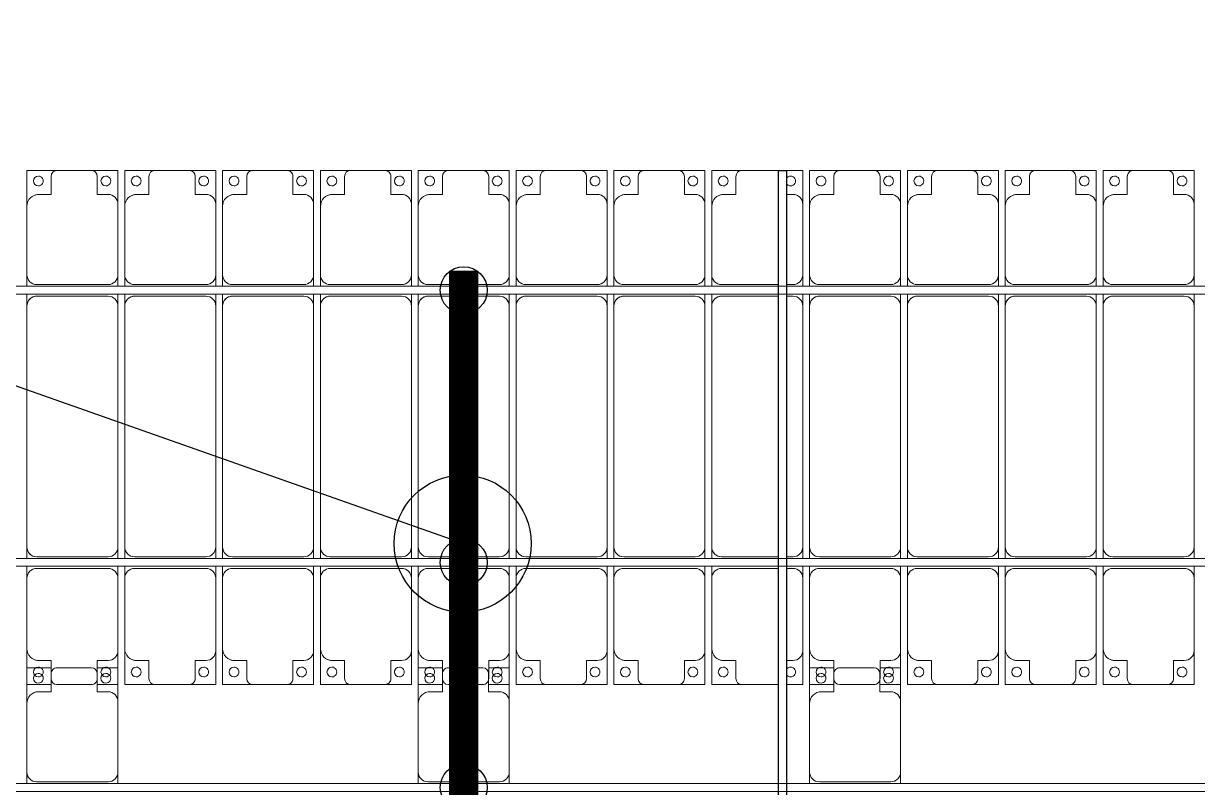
# Model space of a CAD drawing. Header units: millimetres. Extents: x -147246 to 112336, y -213734 to -86506.
# Drawn here: x -132364 to -126364, y -95705 to -91804 of the extents above; entities that cross this region are included whole.
import ezdxf

# ---------------------------------------------------------------- set-up
doc = ezdxf.new("R2010")
doc.units = ezdxf.units.MM
doc.layers.add('A-GENM', color=13, linetype='Continuous', lineweight=9)
doc.layers.add('S-BEAM', color=12, linetype='Continuous', lineweight=9)
for name, color, linetype in [('GC-BICH NEO', 6, 'Continuous'), ('GC-DAY NEO', 5, 'Continuous'), ('GC-HOP 40x60 GIA CUONG', 1, 'Continuous')]:
    doc.layers.add(name, color=color, linetype=linetype)

# ---------------------------------------------------------------- blocks, each defined once
blk = doc.blocks.new('Dải phao đi lại kèm đỡ invester - DẢI PHAO ĐI LẠI-15551-BỐ TRÍ KHUNG KẾT CẤU BÈ PIN 05')
at = {"layer": 'A-GENM', "color": 7}
for p, q in [((7758.4, 1312.2), (7911.8, 1312.2)), ((7758.4, 1129.7), (7758.4, 1312.2)), ((7881.8, 1282.2), (7881.8, 1189.7)), ((8088.2, 1312.2), (7911.8, 1312.2)), ((8088.2, 1312.2), (8223.4, 1312.2)), ((8118.2, 1189.7), (8118.2, 1282.2)), ((8223.4, 1312.2), (8223.4, 1139.7)), ((8258.4, 1312.2), (8411.8, 1312.2)), ((8258.4, 1129.7), (8258.4, 1312.2)), ((8381.8, 1282.2), (8381.8, 1189.7)), ((8588.2, 1312.2), (8411.8, 1312.2)), ((8588.2, 1312.2), (8723.4, 1312.2)), ((8618.2, 1189.7), (8618.2, 1282.2)), ((8723.4, 1312.2), (8723.4, 1139.7)), ((8758.4, 1312.2), (8911.8, 1312.2)), ((8758.4, 1129.7), (8758.4, 1312.2)), ((8881.8, 1282.2), (8881.8, 1189.7)), ((9088.2, 1312.2), (8911.8, 1312.2)), ((9088.2, 1312.2), (9223.4, 1312.2)), ((9118.2, 1189.7), (9118.2, 1282.2)), ((9223.4, 1312.2), (9223.4, 1139.7)), ((9258.4, 1312.2), (9411.8, 1312.2)), ((9258.4, 1129.7), (9258.4, 1312.2)), ((9381.8, 1282.2), (9381.8, 1189.7)), ((9588.2, 1312.2), (9411.8, 1312.2)), ((9588.5, 1312.2), (9723.4, 1312.2)), ((9618.2, 1189.7), (9618.2, 1282.2)), ((9723.4, 1312.2), (9723.4, 1139.7)), ((9758.4, 1312.2), (9911.8, 1312.2)), ((9758.4, 1129.7), (9758.4, 1312.2)), ((9881.8, 1282.2), (9881.8, 1189.7)), ((10088.2, 1312.2), (9911.8, 1312.2)), ((10088.2, 1312.2), (10223.4, 1312.2)), ((10118.2, 1189.7), (10118.2, 1282.2)), ((10223.4, 1312.2), (10223.4, 1139.7)), ((10258.4, 1312.2), (10411.8, 1312.2)), ((10258.4, 1129.7), (10258.4, 1312.2)), ((10381.8, 1282.2), (10381.8, 1189.7)), ((10588.2, 1312.2), (10411.8, 1312.2)), ((10588.2, 1312.2), (10723.4, 1312.2)), ((10618.2, 1189.7), (10618.2, 1282.2)), ((10723.4, 1312.2), (10723.4, 1139.7)), ((10758.4, 1312.2), (10911.8, 1312.2)), ((10758.4, 1129.7), (10758.4, 1312.2)), ((10881.8, 1282.2), (10881.8, 1189.7)), ((11088.2, 1312.2), (10911.8, 1312.2)), ((11088.2, 1312.2), (11223.4, 1312.2)), ((11118.2, 1189.7), (11118.2, 1282.2)), ((11223.4, 1312.2), (11223.4, 1139.7)), ((11258.4, 1312.2), (11411.8, 1312.2)), ((11258.4, 1129.7), (11258.4, 1312.2)), ((11381.8, 1282.2), (11381.8, 1189.7)), ((11588.2, 1312.2), (11411.8, 1312.2)), ((11588.2, 1312.2), (11599.8, 1312.2)), ((11639.8, 1312.2), (11723.4, 1312.2)), ((11723.4, 1312.2), (11723.4, 1139.7)), ((11758.4, 1312.2), (11911.8, 1312.2)), ((11758.4, 1129.7), (11758.4, 1312.2)), ((11881.8, 1282.2), (11881.8, 1189.7)), ((12088.2, 1312.2), (11911.8, 1312.2)), ((12088.2, 1312.2), (12223.4, 1312.2)), ((12118.2, 1189.7), (12118.2, 1282.2)), ((12223.4, 1312.2), (12223.4, 1139.7)), ((12258.4, 1312.2), (12411.8, 1312.2)), ((12258.4, 1129.7), (12258.4, 1312.2)), ((12381.8, 1282.2), (12381.8, 1189.7)), ((12588.2, 1312.2), (12411.8, 1312.2)), ((12588.2, 1312.2), (12723.4, 1312.2)), ((12618.2, 1189.7), (12618.2, 1282.2)), ((12723.4, 1312.2), (12723.4, 1139.7)), ((12758.4, 1312.2), (12911.8, 1312.2)), ((12758.4, 1129.7), (12758.4, 1312.2)), ((12881.8, 1282.2), (12881.8, 1189.7)), ((13088.2, 1312.2), (12911.8, 1312.2)), ((13088.2, 1312.2), (13223.4, 1312.2)), ((13118.2, 1189.7), (13118.2, 1282.2)), ((13223.4, 1312.2), (13223.4, 1139.7)), ((13258.4, 1312.2), (13411.8, 1312.2)), ((13258.4, 1129.7), (13258.4, 1312.2)), ((13381.8, 1282.2), (13381.8, 1189.7)), ((13588.2, 1312.2), (13411.8, 1312.2)), ((13588.2, 1312.2), (13723.4, 1312.2)), ((13618.2, 1189.7), (13618.2, 1282.2)), ((13723.4, 1312.2), (13723.4, 1139.7)), ((7881.8, 1189.7), (7818.4, 1189.7)), ((8173.4, 1189.7), (8118.2, 1189.7)), ((8381.8, 1189.7), (8318.4, 1189.7)), ((8673.4, 1189.7), (8618.2, 1189.7)), ((8881.8, 1189.7), (8818.4, 1189.7)), ((9173.4, 1189.7), (9118.2, 1189.7)), ((9381.8, 1189.7), (9318.4, 1189.7)), ((9673.4, 1189.7), (9618.2, 1189.7)), ((9881.8, 1189.7), (9818.4, 1189.7)), ((10173.4, 1189.7), (10118.2, 1189.7)), ((10381.8, 1189.7), (10318.4, 1189.7)), ((10673.4, 1189.7), (10618.2, 1189.7)), ((10881.8, 1189.7), (10818.4, 1189.7)), ((11173.4, 1189.7), (11118.2, 1189.7)), ((11381.8, 1189.7), (11318.4, 1189.7)), ((11673.4, 1189.7), (11639.8, 1189.7)), ((11881.8, 1189.7), (11818.4, 1189.7)), ((12173.4, 1189.7), (12118.2, 1189.7)), ((12381.8, 1189.7), (12318.4, 1189.7)), ((12673.4, 1189.7), (12618.2, 1189.7)), ((12881.8, 1189.7), (12818.4, 1189.7)), ((13173.4, 1189.7), (13118.2, 1189.7)), ((13381.8, 1189.7), (13318.4, 1189.7)), ((13673.4, 1189.7), (13618.2, 1189.7)), ((7758.4, 1129.7), (7758.4, 779.7)), ((8223.4, 779.7), (8223.4, 1139.7)), ((8258.4, 1129.7), (8258.4, 779.7)), ((8723.4, 779.7), (8723.4, 1139.7)), ((8758.4, 1129.7), (8758.4, 779.7)), ((9223.4, 779.7), (9223.4, 1139.7)), ((9258.4, 1129.7), (9258.4, 779.7)), ((9723.4, 779.7), (9723.4, 1139.7)), ((9758.4, 1129.7), (9758.4, 779.7)), ((10223.4, 779.7), (10223.4, 1139.7)), ((10258.4, 1129.7), (10258.4, 779.7)), ((10723.4, 779.7), (10723.4, 1139.7)), ((10758.4, 1129.7), (10758.4, 779.7)), ((11223.4, 779.7), (11223.4, 1139.7)), ((11258.4, 1129.7), (11258.4, 779.7)), ((11723.4, 779.7), (11723.4, 1139.7)), ((11758.4, 1129.7), (11758.4, 779.7)), ((12223.4, 779.7), (12223.4, 1139.7)), ((12258.4, 1129.7), (12258.4, 779.7)), ((12723.4, 779.7), (12723.4, 1139.7)), ((12758.4, 1129.7), (12758.4, 779.7)), ((13223.4, 779.7), (13223.4, 1139.7)), ((13258.4, 1129.7), (13258.4, 779.7)), ((13723.4, 779.7), (13723.4, 1139.7)), ((7758.4, 721.1), (7758.4, 779.7)), ((7808.4, 729.7), (8173.4, 729.7)), ((8223.4, 779.7), (8223.4, 721.1)), ((8258.4, 721.1), (8258.4, 779.7)), ((8308.4, 729.7), (8673.4, 729.7)), ((8723.4, 779.7), (8723.4, 721.1)), ((8758.4, 721.1), (8758.4, 779.7)), ((8808.4, 729.7), (9173.4, 729.7)), ((9223.4, 779.7), (9223.4, 721.1)), ((9258.4, 721.1), (9258.4, 779.7)), ((9308.4, 729.7), (9673.4, 729.7)), ((9723.4, 779.7), (9723.4, 721.1)), ((9758.4, 721.1), (9758.4, 779.7)), ((9808.4, 729.7), (10173.4, 729.7)), ((10223.4, 779.7), (10223.4, 721.1)), ((10258.4, 721.1), (10258.4, 779.7)), ((10308.4, 729.7), (10673.4, 729.7)), ((10723.4, 779.7), (10723.4, 721.1)), ((10758.4, 721.1), (10758.4, 779.7)), ((10808.4, 729.7), (11173.4, 729.7)), ((11223.4, 779.7), (11223.4, 721.1)), ((11258.4, 721.1), (11258.4, 779.7)), ((11308.4, 729.7), (11599.8, 729.7)), ((11639.8, 729.7), (11673.4, 729.7)), ((11723.4, 779.7), (11723.4, 721.1)), ((11758.4, 721.1), (11758.4, 779.7)), ((11808.4, 729.7), (12173.4, 729.7)), ((12223.4, 779.7), (12223.4, 721.1)), ((12258.4, 721.1), (12258.4, 779.7)), ((12308.4, 729.7), (12673.4, 729.7)), ((12723.4, 779.7), (12723.4, 721.1)), ((12758.4, 721.1), (12758.4, 779.7)), ((12808.4, 729.7), (13173.4, 729.7)), ((13223.4, 779.7), (13223.4, 721.1)), ((13258.4, 721.1), (13258.4, 779.7)), ((13308.4, 729.7), (13673.4, 729.7)), ((13723.4, 779.7), (13723.4, 721.1)), ((7758.4, 620.3), (7758.4, 681.1)), ((8173.4, 670.3), (7808.4, 670.3)), ((8223.4, 681.1), (8223.4, 620.3)), ((8258.4, 620.3), (8258.4, 681.1)), ((8673.4, 670.3), (8308.4, 670.3)), ((8723.4, 681.1), (8723.4, 620.3)), ((8758.4, 620.3), (8758.4, 681.1)), ((9173.4, 670.3), (8808.4, 670.3)), ((9223.4, 681.1), (9223.4, 620.3)), ((9258.4, 620.3), (9258.4, 681.1)), ((9673.4, 670.3), (9308.4, 670.3)), ((9723.4, 681.1), (9723.4, 620.3)), ((9758.4, 620.3), (9758.4, 681.1)), ((10173.4, 670.3), (9808.4, 670.3)), ((10223.4, 681.1), (10223.4, 620.3)), ((10258.4, 620.3), (10258.4, 681.1)), ((10673.4, 670.3), (10308.4, 670.3)), ((10723.4, 681.1), (10723.4, 620.3)), ((10758.4, 620.3), (10758.4, 681.1)), ((11173.4, 670.3), (10808.4, 670.3)), ((11223.4, 681.1), (11223.4, 620.3)), ((11258.4, 620.3), (11258.4, 681.1)), ((11599.8, 670.3), (11308.4, 670.3)), ((11673.4, 670.3), (11639.8, 670.3)), ((11723.4, 681.1), (11723.4, 620.3)), ((11758.4, 620.3), (11758.4, 681.1)), ((12173.4, 670.3), (11808.4, 670.3)), ((12223.4, 681.1), (12223.4, 620.3)), ((12258.4, 620.3), (12258.4, 681.1)), ((12673.4, 670.3), (12308.4, 670.3)), ((12723.4, 681.1), (12723.4, 620.3)), ((12758.4, 620.3), (12758.4, 681.1)), ((13173.4, 670.3), (12808.4, 670.3)), ((13223.4, 681.1), (13223.4, 620.3)), ((13258.4, 620.3), (13258.4, 681.1)), ((13673.4, 670.3), (13308.4, 670.3)), ((13723.4, 681.1), (13723.4, 620.3)), ((7758.4, 620.3), (7758.4, -610.3)), ((8223.4, -610.3), (8223.4, 620.3)), ((8258.4, 620.3), (8258.4, -610.3)), ((8723.4, -610.3), (8723.4, 620.3)), ((8758.4, 620.3), (8758.4, -610.3)), ((9223.4, -610.3), (9223.4, 620.3)), ((9258.4, 620.3), (9258.4, -610.3)), ((9723.4, -610.3), (9723.4, 620.3)), ((9758.4, 620.3), (9758.4, -610.3)), ((10223.4, -610.3), (10223.4, 620.3)), ((10258.4, 620.3), (10258.4, -610.3)), ((10723.4, -610.3), (10723.4, 620.3)), ((10758.4, 620.3), (10758.4, -610.3)), ((11223.4, -610.3), (11223.4, 620.3)), ((11258.4, 620.3), (11258.4, -610.3)), ((11723.4, -610.3), (11723.4, 620.3)), ((11758.4, 620.3), (11758.4, -610.3)), ((12223.4, -610.3), (12223.4, 620.3)), ((12258.4, 620.3), (12258.4, -610.3)), ((12723.4, -610.3), (12723.4, 620.3)), ((12758.4, 620.3), (12758.4, -610.3)), ((13223.4, -610.3), (13223.4, 620.3)), ((13258.4, 620.3), (13258.4, -610.3)), ((13723.4, -610.3), (13723.4, 620.3)), ((7758.4, -668.9), (7758.4, -610.3)), ((8223.4, -610.3), (8223.4, -668.9)), ((8258.4, -668.9), (8258.4, -610.3)), ((8723.4, -610.3), (8723.4, -668.9)), ((8758.4, -668.9), (8758.4, -610.3)), ((9223.4, -610.3), (9223.4, -668.9)), ((9258.4, -668.9), (9258.4, -610.3)), ((9723.4, -610.3), (9723.4, -668.9)), ((9758.4, -668.9), (9758.4, -610.3)), ((10223.4, -610.3), (10223.4, -668.9)), ((10258.4, -668.9), (10258.4, -610.3)), ((10723.4, -610.3), (10723.4, -668.9)), ((10758.4, -668.9), (10758.4, -610.3)), ((11223.4, -610.3), (11223.4, -668.9)), ((11258.4, -668.9), (11258.4, -610.3)), ((11723.4, -610.3), (11723.4, -668.9)), ((11758.4, -668.9), (11758.4, -610.3)), ((12223.4, -610.3), (12223.4, -668.9)), ((12258.4, -668.9), (12258.4, -610.3)), ((12723.4, -610.3), (12723.4, -668.9)), ((12758.4, -668.9), (12758.4, -610.3)), ((13223.4, -610.3), (13223.4, -668.9)), ((13258.4, -668.9), (13258.4, -610.3)), ((13723.4, -610.3), (13723.4, -668.9)), ((7758.4, -769.7), (7758.4, -708.9)), ((7808.4, -660.3), (8173.4, -660.3)), ((8173.4, -719.7), (7808.4, -719.7)), ((8223.4, -708.9), (8223.4, -769.7)), ((8258.4, -769.7), (8258.4, -708.9)), ((8308.4, -660.3), (8673.4, -660.3)), ((8673.4, -719.7), (8308.4, -719.7)), ((8723.4, -708.9), (8723.4, -769.7)), ((8758.4, -769.7), (8758.4, -708.9)), ((8808.4, -660.3), (9173.4, -660.3)), ((9173.4, -719.7), (8808.4, -719.7)), ((9223.4, -708.9), (9223.4, -769.7)), ((9258.4, -769.7), (9258.4, -708.9)), ((9308.4, -660.3), (9673.4, -660.3)), ((9673.4, -719.7), (9308.4, -719.7)), ((9723.4, -708.9), (9723.4, -769.7)), ((9758.4, -769.7), (9758.4, -708.9)), ((9808.4, -660.3), (10173.4, -660.3)), ((10173.4, -719.7), (9808.4, -719.7)), ((10223.4, -708.9), (10223.4, -769.7)), ((10258.4, -769.7), (10258.4, -708.9)), ((10308.4, -660.3), (10673.4, -660.3)), ((10673.4, -719.7), (10308.4, -719.7)), ((10723.4, -708.9), (10723.4, -769.7)), ((10758.4, -769.7), (10758.4, -708.9)), ((10808.4, -660.3), (11173.4, -660.3)), ((11173.4, -719.7), (10808.4, -719.7)), ((11223.4, -708.9), (11223.4, -769.7)), ((11258.4, -769.7), (11258.4, -708.9)), ((11308.4, -660.3), (11599.8, -660.3)), ((11599.8, -719.7), (11308.4, -719.7)), ((11639.8, -660.3), (11673.4, -660.3)), ((11673.4, -719.7), (11639.8, -719.7)), ((11723.4, -708.9), (11723.4, -769.7)), ((11758.4, -769.7), (11758.4, -708.9)), ((11808.4, -660.3), (12173.4, -660.3)), ((12173.4, -719.7), (11808.4, -719.7)), ((12223.4, -708.9), (12223.4, -769.7)), ((12258.4, -769.7), (12258.4, -708.9)), ((12308.4, -660.3), (12673.4, -660.3)), ((12673.4, -719.7), (12308.4, -719.7)), ((12723.4, -708.9), (12723.4, -769.7)), ((12758.4, -769.7), (12758.4, -708.9)), ((12808.4, -660.3), (13173.4, -660.3)), ((13173.4, -719.7), (12808.4, -719.7)), ((13223.4, -708.9), (13223.4, -769.7)), ((13258.4, -769.7), (13258.4, -708.9)), ((13308.4, -660.3), (13673.4, -660.3)), ((13673.4, -719.7), (13308.4, -719.7)), ((13723.4, -708.9), (13723.4, -769.7)), ((7758.4, -769.7), (7758.4, -1129.7)), ((8223.4, -1139.7), (8223.4, -769.7)), ((8258.4, -769.7), (8258.4, -1129.7)), ((8723.4, -1139.7), (8723.4, -769.7)), ((8758.4, -769.7), (8758.4, -1129.7)), ((9223.4, -1139.7), (9223.4, -769.7)), ((9258.4, -769.7), (9258.4, -1129.7)), ((9723.4, -1139.7), (9723.4, -769.7)), ((9758.4, -769.7), (9758.4, -1129.7)), ((10223.4, -1139.7), (10223.4, -769.7)), ((10258.4, -769.7), (10258.4, -1129.7)), ((10723.4, -1139.7), (10723.4, -769.7)), ((10758.4, -769.7), (10758.4, -1129.7)), ((11223.4, -1139.7), (11223.4, -769.7)), ((11258.4, -769.7), (11258.4, -1129.7)), ((11723.4, -1139.7), (11723.4, -769.7)), ((11758.4, -769.7), (11758.4, -1129.7)), ((12223.4, -1139.7), (12223.4, -769.7)), ((12258.4, -769.7), (12258.4, -1129.7)), ((12723.4, -1139.7), (12723.4, -769.7)), ((12758.4, -769.7), (12758.4, -1129.7)), ((13223.4, -1139.7), (13223.4, -769.7)), ((13258.4, -769.7), (13258.4, -1129.7)), ((13723.4, -1139.7), (13723.4, -769.7)), ((7758.4, -1312.2), (7758.4, -1129.7)), ((8223.4, -1139.7), (8223.4, -1312.2)), ((8258.4, -1312.2), (8258.4, -1129.7)), ((8723.4, -1139.7), (8723.4, -1312.2)), ((8758.4, -1312.2), (8758.4, -1129.7)), ((9223.4, -1139.7), (9223.4, -1312.2)), ((9258.4, -1312.2), (9258.4, -1129.7)), ((9723.4, -1139.7), (9723.4, -1312.2)), ((9758.4, -1312.2), (9758.4, -1129.7)), ((10223.4, -1139.7), (10223.4, -1312.2)), ((10258.4, -1312.2), (10258.4, -1129.7)), ((10723.4, -1139.7), (10723.4, -1312.2)), ((10758.4, -1312.2), (10758.4, -1129.7)), ((11223.4, -1139.7), (11223.4, -1312.2)), ((11258.4, -1312.2), (11258.4, -1129.7)), ((11723.4, -1139.7), (11723.4, -1312.2)), ((11758.4, -1312.2), (11758.4, -1129.7)), ((12223.4, -1139.7), (12223.4, -1312.2)), ((12258.4, -1312.2), (12258.4, -1129.7)), ((12723.4, -1139.7), (12723.4, -1312.2)), ((12758.4, -1312.2), (12758.4, -1129.7)), ((13223.4, -1139.7), (13223.4, -1312.2)), ((13258.4, -1312.2), (13258.4, -1129.7)), ((13723.4, -1139.7), (13723.4, -1312.2)), ((7818.4, -1189.7), (7881.8, -1189.7)), ((7881.8, -1189.7), (7881.8, -1282.2)), ((8118.2, -1282.2), (8118.2, -1189.7)), ((8118.2, -1189.7), (8173.4, -1189.7)), ((8318.4, -1189.7), (8381.8, -1189.7)), ((8381.8, -1189.7), (8381.8, -1282.2)), ((8618.2, -1282.2), (8618.2, -1189.7)), ((8618.2, -1189.7), (8673.4, -1189.7)), ((8818.4, -1189.7), (8881.8, -1189.7)), ((8881.8, -1189.7), (8881.8, -1282.2)), ((9118.2, -1282.2), (9118.2, -1189.7)), ((9118.2, -1189.7), (9173.4, -1189.7)), ((9318.4, -1189.7), (9381.8, -1189.7)), ((9381.8, -1189.7), (9381.8, -1282.2)), ((9618.2, -1282.2), (9618.2, -1189.7)), ((9618.2, -1189.7), (9673.4, -1189.7)), ((9818.4, -1189.7), (9881.8, -1189.7)), ((9881.8, -1189.7), (9881.8, -1282.2)), ((10118.2, -1282.2), (10118.2, -1189.7)), ((10118.2, -1189.7), (10173.4, -1189.7)), ((10318.4, -1189.7), (10381.8, -1189.7)), ((10381.8, -1189.7), (10381.8, -1282.2)), ((10618.2, -1282.2), (10618.2, -1189.7)), ((10618.2, -1189.7), (10673.4, -1189.7)), ((10818.4, -1189.7), (10881.8, -1189.7)), ((10881.8, -1189.7), (10881.8, -1282.2)), ((11118.2, -1282.2), (11118.2, -1189.7)), ((11118.2, -1189.7), (11173.4, -1189.7)), ((11318.4, -1189.7), (11381.8, -1189.7)), ((11381.8, -1189.7), (11381.8, -1282.2)), ((11639.8, -1189.7), (11673.4, -1189.7)), ((11818.4, -1189.7), (11881.8, -1189.7)), ((11881.8, -1189.7), (11881.8, -1282.2)), ((12118.2, -1282.2), (12118.2, -1189.7)), ((12118.2, -1189.7), (12173.4, -1189.7)), ((12318.4, -1189.7), (12381.8, -1189.7)), ((12381.8, -1189.7), (12381.8, -1282.2)), ((12618.2, -1282.2), (12618.2, -1189.7)), ((12618.2, -1189.7), (12673.4, -1189.7)), ((12818.4, -1189.7), (12881.8, -1189.7)), ((12881.8, -1189.7), (12881.8, -1282.2)), ((13118.2, -1282.2), (13118.2, -1189.7)), ((13118.2, -1189.7), (13173.4, -1189.7)), ((13318.4, -1189.7), (13381.8, -1189.7)), ((13381.8, -1189.7), (13381.8, -1282.2)), ((13618.2, -1282.2), (13618.2, -1189.7)), ((13618.2, -1189.7), (13673.4, -1189.7)), ((7881.6, -1312.2), (7758.4, -1312.2)), ((7911.8, -1312.2), (8088.2, -1312.2)), ((8223.4, -1312.2), (8118, -1312.2)), ((8411.8, -1312.2), (8258.4, -1312.2)), ((8411.8, -1312.2), (8588.2, -1312.2)), ((8723.4, -1312.2), (8588.2, -1312.2)), ((8911.8, -1312.2), (8758.4, -1312.2)), ((8911.8, -1312.2), (9088.2, -1312.2)), ((9223.4, -1312.2), (9088.2, -1312.2)), ((9411.8, -1312.2), (9258.4, -1312.2)), ((9411.8, -1312.2), (9588.2, -1312.2)), ((9723.4, -1312.2), (9588.6, -1312.2)), ((9881.6, -1312.2), (9758.4, -1312.2)), ((9911.8, -1312.2), (10088.2, -1312.2)), ((10223.4, -1312.2), (10118, -1312.2)), ((10411.8, -1312.2), (10258.4, -1312.2)), ((10411.8, -1312.2), (10588.2, -1312.2)), ((10723.4, -1312.2), (10588.2, -1312.2)), ((10911.8, -1312.2), (10758.4, -1312.2)), ((10911.8, -1312.2), (11088.2, -1312.2)), ((11223.4, -1312.2), (11088.2, -1312.2)), ((11411.8, -1312.2), (11258.4, -1312.2)), ((11411.8, -1312.2), (11588.2, -1312.2)), ((11599.8, -1312.2), (11588.2, -1312.2)), ((11723.4, -1312.2), (11639.8, -1312.2)), ((11881.6, -1312.2), (11758.4, -1312.2)), ((11911.8, -1312.2), (12088.2, -1312.2)), ((12223.4, -1312.2), (12118, -1312.2)), ((12411.8, -1312.2), (12258.4, -1312.2)), ((12411.8, -1312.2), (12588.2, -1312.2)), ((12723.4, -1312.2), (12588.2, -1312.2)), ((12911.8, -1312.2), (12758.4, -1312.2)), ((12911.8, -1312.2), (13088.2, -1312.2)), ((13223.4, -1312.2), (13088.2, -1312.2)), ((13411.8, -1312.2), (13258.4, -1312.2)), ((13411.8, -1312.2), (13588.2, -1312.2)), ((13723.4, -1312.2), (13588.2, -1312.2))]:
    blk.add_line(p, q, dxfattribs=at)
for centre, radius, start, end in [((7816.8, 1258.6), 25, 90, 270), ((7816.8, 1258.6), 25, 270, 90), ((7911.8, 1282.2), 30, 90, 180), ((7911.8, 1282.2), 30, 90, 150), ((8088.2, 1282.2), 30, 0, 90), ((8088.2, 1282.2), 30, 30, 90), ((8161.8, 1258.6), 25, 90, 270), ((8161.8, 1258.6), 25, 270, 90), ((8316.8, 1258.6), 25, 90, 270), ((8316.8, 1258.6), 25, 270, 90), ((8411.8, 1282.2), 30, 90, 180), ((8411.8, 1282.2), 30, 90, 150), ((8588.2, 1282.2), 30, 0, 90), ((8588.2, 1282.2), 30, 30, 90), ((8661.8, 1258.6), 25, 90, 270), ((8661.8, 1258.6), 25, 270, 90), ((8816.8, 1258.6), 25, 90, 270), ((8816.8, 1258.6), 25, 270, 90), ((8911.8, 1282.2), 30, 90, 180), ((8911.8, 1282.2), 30, 90, 150), ((9088.2, 1282.2), 30, 360, 90), ((9088.2, 1282.2), 30, 30, 90), ((9161.8, 1258.6), 25, 90, 270), ((9161.8, 1258.6), 25, 270, 90), ((9316.8, 1258.6), 25, 90, 270), ((9316.8, 1258.6), 25, 270, 90), ((9411.8, 1282.2), 30, 90, 180), ((9411.8, 1282.2), 30, 90, 150), ((9588.2, 1282.2), 30, 360, 90), ((9588.2, 1282.2), 30, 30, 89.37668), ((9661.8, 1258.6), 25, 90, 270), ((9661.8, 1258.6), 25, 270, 90), ((9816.8, 1258.6), 25, 90, 270), ((9816.8, 1258.6), 25, 270, 90), ((9911.8, 1282.2), 30, 90, 180), ((9911.8, 1282.2), 30, 90, 150), ((10088.2, 1282.2), 30, 0, 90), ((10088.2, 1282.2), 30, 30, 90), ((10161.8, 1258.6), 25, 90, 270), ((10161.8, 1258.6), 25, 270, 90), ((10316.8, 1258.6), 25, 90, 270), ((10316.8, 1258.6), 25, 270, 90), ((10411.8, 1282.2), 30, 90, 180), ((10411.8, 1282.2), 30, 90, 150), ((10588.2, 1282.2), 30, 0, 90), ((10588.2, 1282.2), 30, 30, 90), ((10661.8, 1258.6), 25, 90, 270), ((10661.8, 1258.6), 25, 270, 90), ((10816.8, 1258.6), 25, 90, 270), ((10816.8, 1258.6), 25, 270, 90), ((10911.8, 1282.2), 30, 90, 180), ((10911.8, 1282.2), 30, 90, 150), ((11088.2, 1282.2), 30, 0, 90), ((11088.2, 1282.2), 30, 30, 90), ((11161.8, 1258.6), 25, 90, 270), ((11161.8, 1258.6), 25, 270, 90), ((11316.8, 1258.6), 25, 90, 270), ((11316.8, 1258.6), 25, 270, 90), ((11411.8, 1282.2), 30, 90, 180), ((11411.8, 1282.2), 30, 90, 150), ((11588.2, 1282.2), 30, 75, 90), ((11588.2, 1282.2), 30, 75, 90), ((11661.8, 1258.6), 25, 90, 150), ((11661.8, 1258.6), 25, 270, 90), ((11816.8, 1258.6), 25, 90, 270), ((11816.8, 1258.6), 25, 270, 90), ((11911.8, 1282.2), 30, 90, 180), ((11911.8, 1282.2), 30, 90, 150), ((12088.2, 1282.2), 30, 0, 90), ((12088.2, 1282.2), 30, 30, 90), ((12161.8, 1258.6), 25, 90, 270), ((12161.8, 1258.6), 25, 270, 90), ((12316.8, 1258.6), 25, 90, 270), ((12316.8, 1258.6), 25, 270, 90), ((12411.8, 1282.2), 30, 90, 180), ((12411.8, 1282.2), 30, 90, 150), ((12588.2, 1282.2), 30, 0, 90), ((12588.2, 1282.2), 30, 30, 90), ((12661.8, 1258.6), 25, 90, 270), ((12661.8, 1258.6), 25, 270, 90), ((12816.8, 1258.6), 25, 90, 270), ((12816.8, 1258.6), 25, 270, 90), ((12911.8, 1282.2), 30, 90, 180), ((12911.8, 1282.2), 30, 90, 150), ((13088.2, 1282.2), 30, 360, 90), ((13088.2, 1282.2), 30, 30, 90), ((13161.8, 1258.6), 25, 90, 270), ((13161.8, 1258.6), 25, 270, 90), ((13316.8, 1258.6), 25, 90, 270), ((13316.8, 1258.6), 25, 270, 90), ((13411.8, 1282.2), 30, 90, 180), ((13411.8, 1282.2), 30, 90, 150), ((13588.2, 1282.2), 30, 0, 90), ((13588.2, 1282.2), 30, 30, 90), ((13661.8, 1258.6), 25, 90, 270), ((13661.8, 1258.6), 25, 270, 90), ((8161.8, 1258.6), 25, 180, 195), ((8661.8, 1258.6), 25, 180, 195), ((9161.8, 1258.6), 25, 180, 195), ((9661.8, 1258.6), 25, 180, 195), ((10161.8, 1258.6), 25, 180, 195), ((10661.8, 1258.6), 25, 180, 195), ((11161.8, 1258.6), 25, 180, 195), ((11661.8, 1258.6), 25, 210, 270), ((12161.8, 1258.6), 25, 180, 195), ((12661.8, 1258.6), 25, 180, 195), ((13161.8, 1258.6), 25, 180, 195), ((13661.8, 1258.6), 25, 180, 195), ((7818.4, 1129.7), 60, 90, 180), ((7818.4, 1129.7), 60, 90, 120), ((8173.4, 1139.7), 50, 360, 90), ((8173.4, 1139.7), 50, 45, 90), ((8318.4, 1129.7), 60, 90, 180), ((8318.4, 1129.7), 60, 90, 120), ((8673.4, 1139.7), 50, 0, 90), ((8673.4, 1139.7), 50, 45, 90), ((8818.4, 1129.7), 60, 90, 180), ((8818.4, 1129.7), 60, 90, 120), ((9173.4, 1139.7), 50, 360, 90), ((9173.4, 1139.7), 50, 45, 90), ((9318.4, 1129.7), 60, 90, 180), ((9318.4, 1129.7), 60, 90, 120), ((9673.4, 1139.7), 50, 0, 90), ((9673.4, 1139.7), 50, 45, 90), ((9818.4, 1129.7), 60, 90, 180), ((9818.4, 1129.7), 60, 90, 120), ((10173.4, 1139.7), 50, 360, 90), ((10173.4, 1139.7), 50, 45, 90), ((10318.4, 1129.7), 60, 90, 180), ((10318.4, 1129.7), 60, 90, 120), ((10673.4, 1139.7), 50, 360, 90), ((10673.4, 1139.7), 50, 45, 90), ((10818.4, 1129.7), 60, 90, 180), ((10818.4, 1129.7), 60, 90, 120), ((11173.4, 1139.7), 50, 0, 90), ((11173.4, 1139.7), 50, 45, 90), ((11318.4, 1129.7), 60, 90, 180), ((11318.4, 1129.7), 60, 90, 120), ((11673.4, 1139.7), 50, 360, 90), ((11673.4, 1139.7), 50, 45, 90), ((11818.4, 1129.7), 60, 90, 180), ((11818.4, 1129.7), 60, 90, 120), ((12173.4, 1139.7), 50, 0, 90), ((12173.4, 1139.7), 50, 45, 90), ((12318.4, 1129.7), 60, 90, 180), ((12318.4, 1129.7), 60, 90, 120), ((12673.4, 1139.7), 50, 0, 90), ((12673.4, 1139.7), 50, 45, 90), ((12818.4, 1129.7), 60, 90, 180), ((12818.4, 1129.7), 60, 90, 120), ((13173.4, 1139.7), 50, 0, 90), ((13173.4, 1139.7), 50, 45, 90), ((13318.4, 1129.7), 60, 90, 180), ((13318.4, 1129.7), 60, 90, 120), ((13673.4, 1139.7), 50, 0, 90), ((13673.4, 1139.7), 50, 45, 90), ((7808.4, 779.7), 50, 180, 270), ((7808.4, 779.7), 50, 225, 270), ((8173.4, 779.7), 50, 270, 0), ((8173.4, 779.7), 50, 270, 315), ((8308.4, 779.7), 50, 180, 270), ((8308.4, 779.7), 50, 225, 270), ((8673.4, 779.7), 50, 270, 0), ((8673.4, 779.7), 50, 270, 315), ((8808.4, 779.7), 50, 180, 270), ((8808.4, 779.7), 50, 225, 270), ((9173.4, 779.7), 50, 270, 0), ((9173.4, 779.7), 50, 270, 315), ((9308.4, 779.7), 50, 180, 270), ((9308.4, 779.7), 50, 225, 270), ((9673.4, 779.7), 50, 270, 0), ((9673.4, 779.7), 50, 270, 315), ((9808.4, 779.7), 50, 180, 270), ((9808.4, 779.7), 50, 225, 270), ((10173.4, 779.7), 50, 270, 0), ((10173.4, 779.7), 50, 270, 315), ((10308.4, 779.7), 50, 180, 270), ((10308.4, 779.7), 50, 225, 270), ((10673.4, 779.7), 50, 270, 0), ((10673.4, 779.7), 50, 270, 315), ((10808.4, 779.7), 50, 180, 270), ((10808.4, 779.7), 50, 225, 270), ((11173.4, 779.7), 50, 270, 0), ((11173.4, 779.7), 50, 270, 315), ((11308.4, 779.7), 50, 180, 270), ((11308.4, 779.7), 50, 225, 270), ((11673.4, 779.7), 50, 270, 360), ((11673.4, 779.7), 50, 270, 315), ((11808.4, 779.7), 50, 180, 270), ((11808.4, 779.7), 50, 225, 270), ((12173.4, 779.7), 50, 270, 0), ((12173.4, 779.7), 50, 270, 315), ((12308.4, 779.7), 50, 180, 270), ((12308.4, 779.7), 50, 225, 270), ((12673.4, 779.7), 50, 270, 360), ((12673.4, 779.7), 50, 270, 315), ((12808.4, 779.7), 50, 180, 270), ((12808.4, 779.7), 50, 225, 270), ((13173.4, 779.7), 50, 270, 0), ((13173.4, 779.7), 50, 270, 315), ((13308.4, 779.7), 50, 180, 270), ((13308.4, 779.7), 50, 225, 270), ((13673.4, 779.7), 50, 270, 0), ((13673.4, 779.7), 50, 270, 315), ((7808.4, 620.3), 50, 90, 180), ((7808.4, 620.3), 50, 90, 165), ((8173.4, 620.3), 50, 360, 90), ((8173.4, 620.3), 50, 360, 90), ((8308.4, 620.3), 50, 90, 180), ((8308.4, 620.3), 50, 90, 165), ((8673.4, 620.3), 50, 360, 90), ((8673.4, 620.3), 50, 360, 90), ((8808.4, 620.3), 50, 90, 180), ((8808.4, 620.3), 50, 90, 165), ((9173.4, 620.3), 50, 360, 90), ((9173.4, 620.3), 50, 360, 90), ((9308.4, 620.3), 50, 90, 180), ((9308.4, 620.3), 50, 90, 165), ((9673.4, 620.3), 50, 360, 90), ((9673.4, 620.3), 50, 360, 90), ((9808.4, 620.3), 50, 90, 180), ((9808.4, 620.3), 50, 90, 165), ((10173.4, 620.3), 50, 360, 90), ((10173.4, 620.3), 50, 4.16361, 90), ((10308.4, 620.3), 50, 90, 180), ((10308.4, 620.3), 50, 90, 165), ((10673.4, 620.3), 50, 360, 90), ((10673.4, 620.3), 50, 360, 90), ((10808.4, 620.3), 50, 90, 180), ((10808.4, 620.3), 50, 90, 165), ((11173.4, 620.3), 50, 360, 90), ((11173.4, 620.3), 50, 360, 90), ((11308.4, 620.3), 50, 90, 180), ((11308.4, 620.3), 50, 90, 165), ((11673.4, 620.3), 50, 360, 90), ((11673.4, 620.3), 50, 360, 90), ((11808.4, 620.3), 50, 90, 180), ((11808.4, 620.3), 50, 90, 165), ((12173.4, 620.3), 50, 360, 90), ((12173.4, 620.3), 50, 360, 90), ((12308.4, 620.3), 50, 90, 180), ((12308.4, 620.3), 50, 90, 165), ((12673.4, 620.3), 50, 0, 90), ((12673.4, 620.3), 50, 0, 90), ((12808.4, 620.3), 50, 90, 180), ((12808.4, 620.3), 50, 90, 163.78277), ((13173.4, 620.3), 50, 360, 90), ((13173.4, 620.3), 50, 360, 90), ((13308.4, 620.3), 50, 90, 180), ((13308.4, 620.3), 50, 90, 165), ((13673.4, 620.3), 50, 0, 90), ((13673.4, 620.3), 50, 0, 90), ((7808.4, -610.3), 50, 180, 270), ((7808.4, -610.3), 50, 180, 255), ((8173.4, -610.3), 50, 270, 0), ((8173.4, -610.3), 50, 315, 0), ((8308.4, -610.3), 50, 180, 270), ((8308.4, -610.3), 50, 180, 255), ((8673.4, -610.3), 50, 270, 0), ((8673.4, -610.3), 50, 315, 0), ((8808.4, -610.3), 50, 180, 270), ((8808.4, -610.3), 50, 180, 255), ((9173.4, -610.3), 50, 270, 0), ((9173.4, -610.3), 50, 315, 0), ((9308.4, -610.3), 50, 180, 270), ((9308.4, -610.3), 50, 180, 255), ((9673.4, -610.3), 50, 270, 360), ((9673.4, -610.3), 50, 315, 0), ((9808.4, -610.3), 50, 180, 270), ((9808.4, -610.3), 50, 180, 255), ((10173.4, -610.3), 50, 270, 0), ((10173.4, -610.3), 50, 315, 355.87994), ((10308.4, -610.3), 50, 180, 270), ((10308.4, -610.3), 50, 180, 255), ((10673.4, -610.3), 50, 270, 0), ((10673.4, -610.3), 50, 315, 0), ((10808.4, -610.3), 50, 180, 270), ((10808.4, -610.3), 50, 180, 255), ((11173.4, -610.3), 50, 270, 0), ((11173.4, -610.3), 50, 315, 0), ((11308.4, -610.3), 50, 180, 270), ((11308.4, -610.3), 50, 180, 255), ((11673.4, -610.3), 50, 270, 360), ((11673.4, -610.3), 50, 315, 360), ((11808.4, -610.3), 50, 180, 270), ((11808.4, -610.3), 50, 180, 255), ((12173.4, -610.3), 50, 270, 0), ((12173.4, -610.3), 50, 315, 0), ((12308.4, -610.3), 50, 180, 270), ((12308.4, -610.3), 50, 180, 255), ((12673.4, -610.3), 50, 270, 360), ((12673.4, -610.3), 50, 315, 360), ((12808.4, -610.3), 50, 180, 270), ((12808.4, -610.3), 50, 180, 255), ((13173.4, -610.3), 50, 270, 0), ((13173.4, -610.3), 50, 315, 0), ((13308.4, -610.3), 50, 180, 270), ((13308.4, -610.3), 50, 180, 255), ((13673.4, -610.3), 50, 270, 360), ((13673.4, -610.3), 50, 315, 0), ((7808.4, -769.7), 50, 90, 180), ((7808.4, -769.7), 50, 90, 135), ((8173.4, -769.7), 50, 0, 90), ((8173.4, -769.7), 50, 45, 90), ((8308.4, -769.7), 50, 90, 180), ((8308.4, -769.7), 50, 90, 135), ((8673.4, -769.7), 50, 0, 90), ((8673.4, -769.7), 50, 45, 90), ((8808.4, -769.7), 50, 90, 180), ((8808.4, -769.7), 50, 90, 135), ((9173.4, -769.7), 50, 0, 90), ((9173.4, -769.7), 50, 45, 90), ((9308.4, -769.7), 50, 90, 180), ((9308.4, -769.7), 50, 90, 135), ((9673.4, -769.7), 50, 0, 90), ((9673.4, -769.7), 50, 45, 90), ((9808.4, -769.7), 50, 90, 180), ((9808.4, -769.7), 50, 90, 135), ((10173.4, -769.7), 50, 360, 90), ((10173.4, -769.7), 50, 45, 90), ((10308.4, -769.7), 50, 90, 180), ((10308.4, -769.7), 50, 90, 135), ((10673.4, -769.7), 50, 0, 90), ((10673.4, -769.7), 50, 45, 90), ((10808.4, -769.7), 50, 90, 180), ((10808.4, -769.7), 50, 90, 135), ((11173.4, -769.7), 50, 0, 90), ((11173.4, -769.7), 50, 45, 90), ((11308.4, -769.7), 50, 90, 180), ((11308.4, -769.7), 50, 90, 135), ((11673.4, -769.7), 50, 360, 90), ((11673.4, -769.7), 50, 45, 90), ((11808.4, -769.7), 50, 90, 180), ((11808.4, -769.7), 50, 90, 135), ((12173.4, -769.7), 50, 360, 90), ((12173.4, -769.7), 50, 45, 90), ((12308.4, -769.7), 50, 90, 180), ((12308.4, -769.7), 50, 90, 135), ((12673.4, -769.7), 50, 360, 90), ((12673.4, -769.7), 50, 45, 90), ((12808.4, -769.7), 50, 90, 180), ((12808.4, -769.7), 50, 90, 135), ((13173.4, -769.7), 50, 0, 90), ((13173.4, -769.7), 50, 45, 90), ((13308.4, -769.7), 50, 90, 180), ((13308.4, -769.7), 50, 90, 135), ((13673.4, -769.7), 50, 360, 90), ((13673.4, -769.7), 50, 45, 90), ((7818.4, -1129.7), 60, 180, 270), ((8173.4, -1139.7), 50, 270, 360), ((8318.4, -1129.7), 60, 180, 270), ((8673.4, -1139.7), 50, 270, 0), ((8818.4, -1129.7), 60, 180, 270), ((9173.4, -1139.7), 50, 270, 360), ((9318.4, -1129.7), 60, 180, 270), ((9673.4, -1139.7), 50, 270, 0), ((9818.4, -1129.7), 60, 180, 270), ((10173.4, -1139.7), 50, 270, 360), ((10318.4, -1129.7), 60, 180, 270), ((10673.4, -1139.7), 50, 270, 360), ((10818.4, -1129.7), 60, 180, 270), ((11173.4, -1139.7), 50, 270, 360), ((11318.4, -1129.7), 60, 180, 270), ((11673.4, -1139.7), 50, 270, 360), ((11818.4, -1129.7), 60, 180, 270), ((12173.4, -1139.7), 50, 270, 360), ((12318.4, -1129.7), 60, 180, 270), ((12673.4, -1139.7), 50, 270, 360), ((12818.4, -1129.7), 60, 180, 270), ((13173.4, -1139.7), 50, 270, 0), ((13318.4, -1129.7), 60, 180, 270), ((13673.4, -1139.7), 50, 270, 0), ((7818.4, -1129.7), 60, 240, 270), ((8173.4, -1139.7), 50, 270, 315), ((8318.4, -1129.7), 60, 240, 270), ((8673.4, -1139.7), 50, 270, 315), ((8818.4, -1129.7), 60, 240, 270), ((9173.4, -1139.7), 50, 270, 315), ((9318.4, -1129.7), 60, 240, 270), ((9673.4, -1139.7), 50, 270, 315), ((9818.4, -1129.7), 60, 240, 270), ((10173.4, -1139.7), 50, 270, 315), ((10318.4, -1129.7), 60, 240, 270), ((10673.4, -1139.7), 50, 270, 315), ((10818.4, -1129.7), 60, 240, 270), ((11173.4, -1139.7), 50, 270, 315), ((11318.4, -1129.7), 60, 240, 270), ((11673.4, -1139.7), 50, 270, 315), ((11818.4, -1129.7), 60, 240, 270), ((12173.4, -1139.7), 50, 270, 315), ((12318.4, -1129.7), 60, 240, 270), ((12673.4, -1139.7), 50, 270, 315), ((12818.4, -1129.7), 60, 240, 270), ((13173.4, -1139.7), 50, 270, 315), ((13318.4, -1129.7), 60, 240, 270), ((13673.4, -1139.7), 50, 270, 315), ((7816.8, -1248.6), 25, 90, 270), ((7816.8, -1248.6), 25, 270, 90), ((8161.8, -1248.6), 25, 90, 270), ((8161.8, -1248.6), 25, 270, 90), ((8316.8, -1248.6), 25, 90, 270), ((8316.8, -1248.6), 25, 270, 90), ((8661.8, -1248.6), 25, 90, 270), ((8661.8, -1248.6), 25, 165, 180), ((8661.8, -1248.6), 25, 270, 90), ((8816.8, -1248.6), 25, 90, 270), ((8816.8, -1248.6), 25, 270, 90), ((9161.8, -1248.6), 25, 90, 270), ((9161.8, -1248.6), 25, 165, 180), ((9161.8, -1248.6), 25, 270, 90), ((9316.8, -1248.6), 25, 90, 270), ((9316.8, -1248.6), 25, 270, 90), ((9661.8, -1248.6), 25, 90, 270), ((9661.8, -1248.6), 25, 165, 180), ((9661.8, -1248.6), 25, 270, 90), ((9816.8, -1248.6), 25, 90, 270), ((9816.8, -1248.6), 25, 270, 90), ((10161.8, -1248.6), 25, 90, 270), ((10161.8, -1248.6), 25, 270, 90), ((10316.8, -1248.6), 25, 90, 270), ((10316.8, -1248.6), 25, 270, 90), ((10661.8, -1248.6), 25, 90, 270), ((10661.8, -1248.6), 25, 165, 180), ((10661.8, -1248.6), 25, 270, 90), ((10816.8, -1248.6), 25, 90, 270), ((10816.8, -1248.6), 25, 270, 90), ((11161.8, -1248.6), 25, 90, 270), ((11161.8, -1248.6), 25, 165, 180), ((11161.8, -1248.6), 25, 270, 90), ((11316.8, -1248.6), 25, 90, 270), ((11316.8, -1248.6), 25, 270, 90), ((11661.8, -1248.6), 25, 90, 150), ((11661.8, -1248.6), 25, 270, 90), ((11816.8, -1248.6), 25, 90, 270), ((11816.8, -1248.6), 25, 270, 90), ((12161.8, -1248.6), 25, 90, 270), ((12161.8, -1248.6), 25, 270, 90), ((12316.8, -1248.6), 25, 90, 270), ((12316.8, -1248.6), 25, 270, 90), ((12661.8, -1248.6), 25, 90, 270), ((12661.8, -1248.6), 25, 165, 180), ((12661.8, -1248.6), 25, 270, 90), ((12816.8, -1248.6), 25, 90, 270), ((12816.8, -1248.6), 25, 270, 90), ((13161.8, -1248.6), 25, 90, 270), ((13161.8, -1248.6), 25, 165, 180), ((13161.8, -1248.6), 25, 270, 90), ((13316.8, -1248.6), 25, 90, 270), ((13316.8, -1248.6), 25, 270, 90), ((13661.8, -1248.6), 25, 90, 270), ((13661.8, -1248.6), 25, 165, 180), ((13661.8, -1248.6), 25, 270, 90), ((7911.8, -1282.2), 30, 180, 270), ((8088.2, -1282.2), 30, 270, 0), ((8411.8, -1282.2), 30, 180, 270), ((8411.8, -1282.2), 30, 210, 270), ((8588.2, -1282.2), 30, 270, 0), ((8588.2, -1282.2), 30, 270, 330), ((8911.8, -1282.2), 30, 180, 270), ((8911.8, -1282.2), 30, 210, 270), ((9088.2, -1282.2), 30, 270, 0), ((9088.2, -1282.2), 30, 270, 330), ((9411.8, -1282.2), 30, 180, 270), ((9411.8, -1282.2), 30, 210, 270), ((9588.2, -1282.2), 30, 270, 0), ((9588.2, -1282.2), 30, 270.64358, 330), ((9911.8, -1282.2), 30, 180, 270), ((10088.2, -1282.2), 30, 270, 0), ((10411.8, -1282.2), 30, 180, 270), ((10411.8, -1282.2), 30, 210, 270), ((10588.2, -1282.2), 30, 270, 360), ((10588.2, -1282.2), 30, 270, 330), ((10911.8, -1282.2), 30, 180, 270), ((10911.8, -1282.2), 30, 210, 270), ((11088.2, -1282.2), 30, 270, 0), ((11088.2, -1282.2), 30, 270, 330), ((11411.8, -1282.2), 30, 180, 270), ((11411.8, -1282.2), 30, 210, 270), ((11588.2, -1282.2), 30, 270, 285), ((11588.2, -1282.2), 30, 270, 285), ((11661.8, -1248.6), 25, 210, 270), ((11911.8, -1282.2), 30, 180, 270), ((12088.2, -1282.2), 30, 270, 0), ((12411.8, -1282.2), 30, 180, 270), ((12411.8, -1282.2), 30, 210, 270), ((12588.2, -1282.2), 30, 270, 0), ((12588.2, -1282.2), 30, 270, 330), ((12911.8, -1282.2), 30, 180, 270), ((12911.8, -1282.2), 30, 210, 270), ((13088.2, -1282.2), 30, 270, 0), ((13088.2, -1282.2), 30, 270, 330), ((13411.8, -1282.2), 30, 180, 270), ((13411.8, -1282.2), 30, 210, 270), ((13588.2, -1282.2), 30, 270, 0), ((13588.2, -1282.2), 30, 270, 330)]:
    blk.add_arc(centre, radius, start, end, dxfattribs=at)
blk = doc.blocks.new('Dầm C52 - Dầm C52-18760-BỐ TRÍ KHUNG KẾT CẤU BÈ PIN 05')
at = {"layer": 'S-BEAM', "color": 1}
for p, q in [((-74474.317946, 20), (74474.317946, 20)), ((74474.317946, -20), (-74474.317946, -20))]:
    blk.add_line(p, q, dxfattribs=at)
blk = doc.blocks.new('Dầm C52 - Dầm C52-18761-BỐ TRÍ KHUNG KẾT CẤU BÈ PIN 05')
at = {"layer": 'S-BEAM', "color": 1}
for p, q in [((-74474.3, 20), (74474.3, 20)), ((74474.3, -20), (-74474.3, -20))]:
    blk.add_line(p, q, dxfattribs=at)
blk = doc.blocks.new('Dai phao do pin - DẢI PHAO ĐỠ PIN-29548-BỐ TRÍ KHUNG KẾT CẤU BÈ PIN 05')
at = {"layer": 'A-GENM', "color": 7}
for p, q in [((-1312.2, 223.4), (-1139.7, 223.4)), ((-1312.2, 118.4), (-1312.2, 223.4)), ((-779.7, 223.4), (-1139.7, 223.4)), ((-779.7, 223.4), (-721.1, 223.4)), ((-1189.7, 173.4), (-1189.7, 118.2)), ((-729.7, -191.6), (-729.7, 173.4)), ((-1312.2, 88.2), (-1312.2, -88.2)), ((-1189.7, 118.2), (-1282.2, 118.2)), ((-1312.2, -241.6), (-1312.2, -118)), ((-1282.2, -118.2), (-1189.7, -118.2)), ((-1189.7, -118.2), (-1189.7, -181.6)), ((-1129.7, -241.6), (-1312.2, -241.6)), ((-1129.7, -241.6), (-779.7, -241.6)), ((-721.1, -241.6), (-779.7, -241.6))]:
    blk.add_line(p, q, dxfattribs=at)
for centre, radius, start, end in [((-1258.6, 161.8), 25, 360, 180), ((-1139.7, 173.4), 50, 90, 180), ((-1139.7, 173.4), 50, 135, 180), ((-779.7, 173.4), 50, 0, 90), ((-779.7, 173.4), 50, 0, 45), ((-1258.6, 161.8), 25, 180, 360), ((-1282.2, 88.2), 30, 90, 180), ((-1282.2, -88.2), 30, 180, 270), ((-1258.6, -183.2), 25, 360, 180), ((-1258.6, -183.2), 25, 180, 360), ((-1129.7, -181.6), 60, 180, 270), ((-1129.7, -181.6), 60, 180, 210), ((-779.7, -191.6), 50, 270, 0), ((-779.7, -191.6), 50, 315, 0)]:
    blk.add_arc(centre, radius, start, end, dxfattribs=at)
blk = doc.blocks.new('Dai phao do pin - DẢI PHAO ĐỠ PIN-29579-BỐ TRÍ KHUNG KẾT CẤU BÈ PIN 05')
at = {"layer": 'A-GENM', "color": 7}
for p, q in [((-1312.2, 223.4), (-1139.7, 223.4)), ((-1312.2, 118.4), (-1312.2, 223.4)), ((-779.7, 223.4), (-1139.7, 223.4)), ((-779.7, 223.4), (-721.1, 223.4)), ((-1189.7, 173.4), (-1189.7, 118.2)), ((-729.7, -191.6), (-729.7, 173.4)), ((-1312.2, 88.2), (-1312.2, -88.2)), ((-1189.7, 118.2), (-1282.2, 118.2)), ((-1312.2, -241.6), (-1312.2, -118)), ((-1282.2, -118.2), (-1189.7, -118.2)), ((-1189.7, -118.2), (-1189.7, -181.6)), ((-1129.7, -241.6), (-1312.2, -241.6)), ((-1129.7, -241.6), (-779.7, -241.6)), ((-721.1, -241.6), (-779.7, -241.6))]:
    blk.add_line(p, q, dxfattribs=at)
for centre, radius, start, end in [((-1258.6, 161.8), 25, 360, 180), ((-1139.7, 173.4), 50, 90, 180), ((-1139.7, 173.4), 50, 135, 180), ((-779.7, 173.4), 50, 0, 90), ((-779.7, 173.4), 50, 0, 45), ((-1258.6, 161.8), 25, 180, 360), ((-1282.2, 88.2), 30, 90, 180), ((-1282.2, -88.2), 30, 180, 270), ((-1258.6, -183.2), 25, 360, 180), ((-1258.6, -183.2), 25, 180, 360), ((-1129.7, -181.6), 60, 180, 270), ((-1129.7, -181.6), 60, 180, 210), ((-779.7, -191.6), 50, 270, 0), ((-779.7, -191.6), 50, 315, 0)]:
    blk.add_arc(centre, radius, start, end, dxfattribs=at)
blk = doc.blocks.new('Dai phao do pin - DẢI PHAO ĐỠ PIN-29610-BỐ TRÍ KHUNG KẾT CẤU BÈ PIN 05')
at = {"layer": 'A-GENM', "color": 7}
for p, q in [((-1312.2, 223.4), (-1139.7, 223.4)), ((-1312.2, 118.4), (-1312.2, 223.4)), ((-779.7, 223.4), (-1139.7, 223.4)), ((-779.7, 223.4), (-721.1, 223.4)), ((-1189.7, 173.4), (-1189.7, 118.2)), ((-729.7, -191.6), (-729.7, 173.4)), ((-1312.2, 88.2), (-1312.2, -88.2)), ((-1189.7, 118.2), (-1282.2, 118.2)), ((-1312.2, -241.6), (-1312.2, -118)), ((-1282.2, -118.2), (-1189.7, -118.2)), ((-1189.7, -118.2), (-1189.7, -181.6)), ((-1129.7, -241.6), (-1312.2, -241.6)), ((-1129.7, -241.6), (-779.7, -241.6)), ((-721.1, -241.6), (-779.7, -241.6))]:
    blk.add_line(p, q, dxfattribs=at)
for centre, radius, start, end in [((-1258.6, 161.8), 25, 360, 180), ((-1139.7, 173.4), 50, 90, 180), ((-1139.7, 173.4), 50, 135, 180), ((-779.7, 173.4), 50, 0, 90), ((-779.7, 173.4), 50, 0, 45), ((-1258.6, 161.8), 25, 180, 360), ((-1282.2, 88.2), 30, 90, 180), ((-1282.2, -88.2), 30, 180, 270), ((-1258.6, -183.2), 25, 360, 180), ((-1258.6, -183.2), 25, 180, 360), ((-1129.7, -181.6), 60, 180, 270), ((-1129.7, -181.6), 60, 180, 210), ((-779.7, -191.6), 50, 270, 0), ((-779.7, -191.6), 50, 315, 0)]:
    blk.add_arc(centre, radius, start, end, dxfattribs=at)
blk = doc.blocks.new('Dầm C52 - Hộp 40x60-38180-BỐ TRÍ KHUNG KẾT CẤU BÈ PIN 05')
at = {"layer": 'S-BEAM', "color": 3, "lineweight": 25}
for p, q in [((-38419.7, -20), (-38419.7, 20)), ((-38419.7, 20), (38419.7, 20)), ((38419.7, -20), (-38419.7, -20))]:
    blk.add_line(p, q, dxfattribs=at)
blk = doc.blocks.new('HOBANMONG_BEPIN 5_rvt-1-BỐ TRÍ KHUNG KẾT CẤU BÈ PIN 05')
at = {"layer": 'A-GENM', "color": 3, "lineweight": 25}
for name, p, rotation in [('Dải phao đi lại kèm đỡ invester - DẢI PHAO ĐI LẠI-15551-BỐ TRÍ KHUNG KẾT CẤU BÈ PIN 05', (-140105.3, -93866.7), 359.9997710135151), ('Dai phao do pin - DẢI PHAO ĐỠ PIN-29548-BỐ TRÍ KHUNG KẾT CẤU BÈ PIN 05', (-132105.5, -96405.7), 269.9997710125194), ('Dai phao do pin - DẢI PHAO ĐỠ PIN-29579-BỐ TRÍ KHUNG KẾT CẤU BÈ PIN 05', (-130105.5, -96405.7), 269.9997710125194), ('Dai phao do pin - DẢI PHAO ĐỠ PIN-29610-BỐ TRÍ KHUNG KẾT CẤU BÈ PIN 05', (-128105.5, -96405.7), 269.9997710125194)]:
    blk.add_blockref(name, p, dxfattribs=dict(at, rotation=rotation))
at = {"layer": 'S-BEAM', "color": 3, "lineweight": 25}
for name, p, rotation in [('Dầm C52 - Hộp 40x60-38180-BỐ TRÍ KHUNG KẾT CẤU BÈ PIN 05', (-128485.6, -130974.3), 269.9997710125197), ('Dầm C52 - Dầm C52-18760-BỐ TRÍ KHUNG KẾT CẤU BÈ PIN 05', (-66079.8, -93165.9), 179.9997710135151), ('Dầm C52 - Dầm C52-18761-BỐ TRÍ KHUNG KẾT CẤU BÈ PIN 05', (-66079.8, -94555.9), 179.9997710135151), ('Dầm C52 - Dầm C52-18761-BỐ TRÍ KHUNG KẾT CẤU BÈ PIN 05', (-66079.8, -95704.9), 179.9997710135151)]:
    blk.add_blockref(name, p, dxfattribs=dict(at, rotation=rotation))

msp = doc.modelspace()

# ---------------------------------------------------------------- linework, layer by layer
at = {"layer": 'GC-BICH NEO'}
msp.add_circle((-130119.8, -94459.4), 350, dxfattribs=at)
at = {"layer": 'GC-DAY NEO'}
msp.add_line((-130119.8, -94459.4), (-137666.3, -91804.2), dxfattribs=at)
at = {"layer": 'GC-HOP 40x60 GIA CUONG', "const_width": 150}
msp.add_lwpolyline([(-130114.6, -108065.9), (-130114.6, -93065.9)], dxfattribs=at)
at = {"layer": 'GC-HOP 40x60 GIA CUONG'}
for centre in [(-130114.6, -93165.9), (-130114.6, -94555.9), (-130114.6, -95704.9)]:
    msp.add_circle(centre, 120, dxfattribs=at)

# ---------------------------------------------------------------- block references
at = {"lineweight": 5}
msp.add_blockref('HOBANMONG_BEPIN 5_rvt-1-BỐ TRÍ KHUNG KẾT CẤU BÈ PIN 05', (0, 0), dxfattribs=at)

doc.saveas('drawing.dxf')
